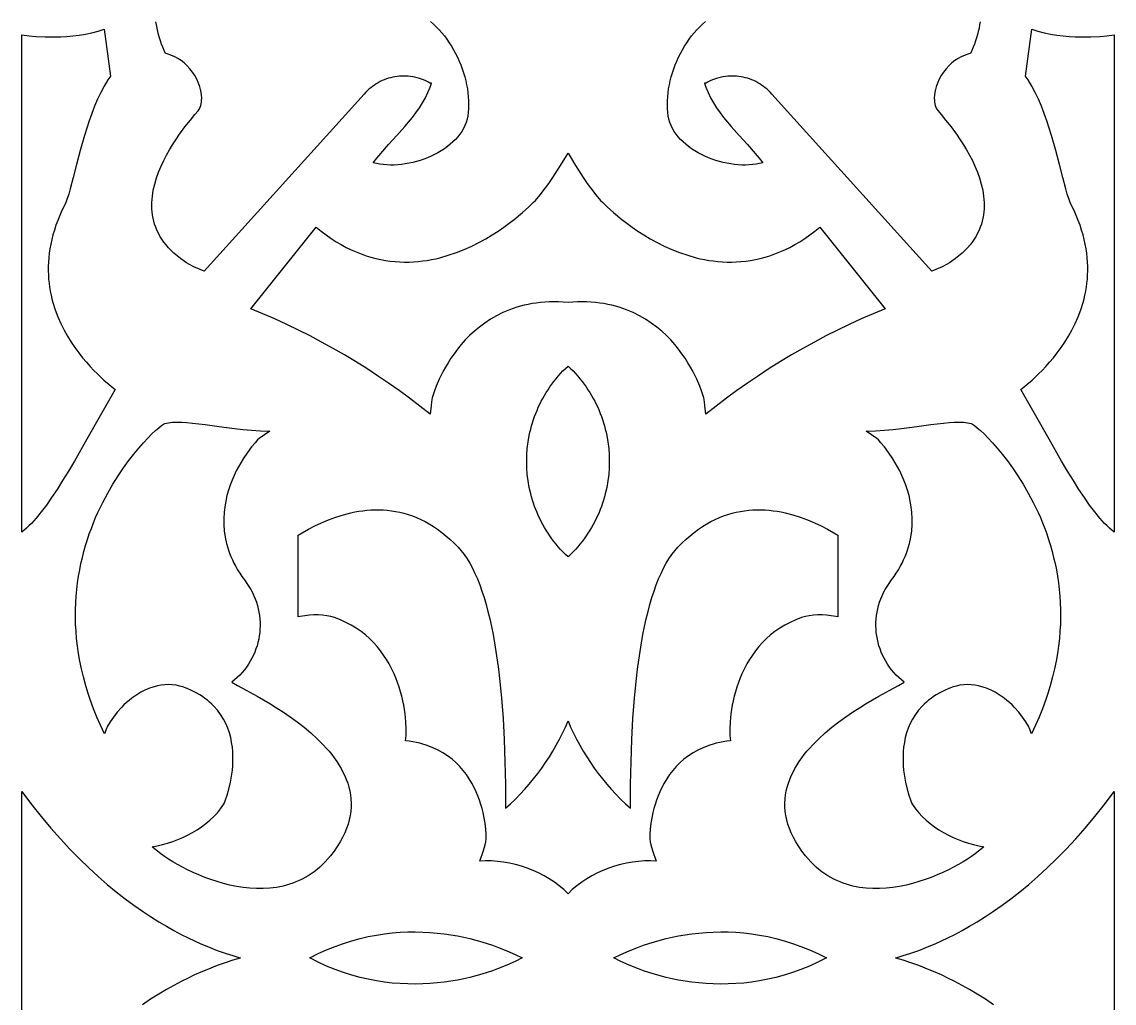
# Model space of a CAD drawing. Extents: x -350 to 350, y -780 to 780.
# Drawn here: x 190 to 270, y 43.8 to 115.7 of the extents above; entities that cross this region are included whole.
import ezdxf

# ---------------------------------------------------------------- set-up
doc = ezdxf.new("R2010")
doc.units = 0
doc.layers.add('LAYER_1', color=18, linetype='CONTINUOUS')

msp = doc.modelspace()

# ---------------------------------------------------------------- linework, layer by layer
at = {"layer": 'LAYER_1'}
for points in [[(219.929, 115.722), (220.147, 115.529), (220.358, 115.325), (220.562, 115.111), (220.758, 114.887), (220.947, 114.654), (221.128, 114.412), (221.301, 114.162), (221.465, 113.906), (221.62, 113.642), (221.766, 113.373), (221.903, 113.099), (222.03, 112.82), (222.148, 112.537), (222.255, 112.25), (222.352, 111.961), (222.439, 111.67), (222.514, 111.377), (222.578, 111.084), (222.631, 110.791), (222.672, 110.498), (222.701, 110.206), (222.717, 109.916), (222.721, 109.629), (222.713, 109.344), (222.691, 109.064), (222.655, 108.788), (222.608, 108.552), (222.54, 108.322), (222.453, 108.098), (222.347, 107.881), (222.224, 107.67), (222.083, 107.466), (221.927, 107.269), (221.757, 107.079), (221.572, 106.897), (221.375, 106.723), (221.166, 106.557), (220.946, 106.399), (220.716, 106.25), (220.477, 106.109), (220.231, 105.978), (219.977, 105.856), (219.717, 105.743), (219.452, 105.64), (219.182, 105.548), (218.91, 105.465), (218.635, 105.394), (218.36, 105.333), (218.083, 105.283), (217.808, 105.245), (217.534, 105.218), (217.263, 105.203), (216.995, 105.2), (216.732, 105.209), (216.474, 105.231), (216.223, 105.266), (215.979, 105.314), (215.743, 105.375), (216.01, 105.717), (216.288, 106.053), (216.867, 106.713), (217.459, 107.365), (218.045, 108.021), (218.329, 108.354), (218.604, 108.692), (218.866, 109.036), (219.115, 109.389), (219.346, 109.75), (219.558, 110.123), (219.748, 110.508), (219.913, 110.906), (219.981, 111.127), (219.996, 111.204), (219.888, 111.205), (219.738, 111.288), (219.585, 111.364), (219.429, 111.432), (219.273, 111.494), (219.114, 111.547), (218.954, 111.594), (218.793, 111.633), (218.631, 111.665), (218.468, 111.69), (218.305, 111.708), (218.142, 111.719), (217.978, 111.723), (217.815, 111.72), (217.652, 111.71), (217.49, 111.693), (217.329, 111.669), (217.169, 111.638), (217.011, 111.6), (216.854, 111.556), (216.699, 111.505), (216.546, 111.447), (216.395, 111.383), (216.247, 111.312), (216.102, 111.235), (215.96, 111.151), (215.821, 111.06), (215.685, 110.964), (215.553, 110.86), (215.425, 110.751), (215.301, 110.635), (215.182, 110.512), (215.067, 110.384), (203.35, 97.432), (202.597, 97.756), (202.232, 97.943), (202.056, 98.046), (201.885, 98.158), (201.621, 98.348), (201.374, 98.543), (201.145, 98.741), (200.934, 98.942), (200.739, 99.147), (200.56, 99.354), (200.397, 99.565), (200.25, 99.778), (200.118, 99.993), (200, 100.211), (199.896, 100.43), (199.806, 100.652), (199.729, 100.874), (199.665, 101.099), (199.614, 101.324), (199.574, 101.55), (199.546, 101.777), (199.528, 102.004), (199.522, 102.231), (199.525, 102.459), (199.538, 102.686), (199.56, 102.913), (199.631, 103.365), (199.733, 103.813), (199.864, 104.256), (200.019, 104.691), (200.195, 105.116), (200.389, 105.531), (200.597, 105.934), (200.816, 106.322), (201.041, 106.694), (201.27, 107.049), (201.499, 107.385), (201.942, 107.992), (202.343, 108.501), (202.673, 108.9), (202.904, 109.174), (203.007, 109.311), (203.059, 109.432), (203.101, 109.557), (203.134, 109.685), (203.157, 109.817), (203.171, 109.951), (203.176, 110.087), (203.162, 110.364), (203.117, 110.646), (203.042, 110.928), (202.94, 111.209), (202.814, 111.485), (202.665, 111.752), (202.497, 112.008), (202.311, 112.249), (202.11, 112.474), (201.896, 112.677), (201.671, 112.857), (201.438, 113.009), (201.199, 113.132), (200.922, 113.246), (200.652, 113.34), (200.52, 113.378), (200.419, 113.602), (200.324, 113.829), (200.236, 114.058), (200.155, 114.289), (200.081, 114.521), (200.014, 114.755), (199.954, 114.99), (199.901, 115.226), (199.854, 115.463), (199.815, 115.702)], [(260.189, 115.702), (260.15, 115.463), (260.104, 115.226), (260.05, 114.99), (259.99, 114.755), (259.923, 114.521), (259.849, 114.289), (259.768, 114.058), (259.68, 113.829), (259.586, 113.602), (259.484, 113.378), (259.353, 113.34), (259.083, 113.246), (258.806, 113.132), (258.566, 113.009), (258.333, 112.857), (258.109, 112.677), (257.894, 112.474), (257.693, 112.249), (257.507, 112.008), (257.339, 111.752), (257.191, 111.485), (257.064, 111.209), (256.963, 110.928), (256.888, 110.646), (256.842, 110.364), (256.828, 110.087), (256.833, 109.951), (256.848, 109.817), (256.871, 109.685), (256.903, 109.557), (256.946, 109.432), (256.998, 109.311), (257.101, 109.174), (257.332, 108.9), (257.661, 108.501), (258.062, 107.992), (258.505, 107.385), (258.734, 107.049), (258.963, 106.694), (259.189, 106.322), (259.407, 105.934), (259.615, 105.531), (259.809, 105.116), (259.985, 104.691), (260.14, 104.256), (260.271, 103.813), (260.373, 103.365), (260.444, 102.913), (260.466, 102.686), (260.479, 102.459), (260.483, 102.231), (260.476, 102.004), (260.459, 101.777), (260.43, 101.55), (260.391, 101.324), (260.339, 101.099), (260.275, 100.874), (260.198, 100.652), (260.108, 100.43), (260.005, 100.211), (259.887, 99.993), (259.754, 99.778), (259.607, 99.565), (259.444, 99.354), (259.266, 99.147), (259.071, 98.942), (258.859, 98.741), (258.63, 98.543), (258.384, 98.348), (258.119, 98.158), (257.948, 98.046), (257.772, 97.943), (257.408, 97.756), (256.654, 97.432), (244.937, 110.384), (244.822, 110.512), (244.703, 110.635), (244.579, 110.751), (244.451, 110.86), (244.319, 110.964), (244.184, 111.06), (244.045, 111.151), (243.902, 111.235), (243.757, 111.312), (243.609, 111.383), (243.458, 111.447), (243.305, 111.505), (243.15, 111.556), (242.993, 111.6), (242.835, 111.638), (242.675, 111.669), (242.514, 111.693), (242.352, 111.71), (242.189, 111.72), (242.026, 111.723), (241.863, 111.719), (241.699, 111.708), (241.536, 111.69), (241.373, 111.665), (241.211, 111.633), (241.05, 111.594), (240.89, 111.547), (240.732, 111.494), (240.575, 111.432), (240.42, 111.364), (240.267, 111.288), (240.116, 111.205), (240.009, 111.204), (240.024, 111.127), (240.091, 110.906), (240.256, 110.508), (240.446, 110.123), (240.658, 109.75), (240.89, 109.389), (241.138, 109.036), (241.401, 108.692), (241.675, 108.354), (241.959, 108.021), (242.545, 107.365), (243.137, 106.713), (243.716, 106.053), (243.994, 105.717), (244.261, 105.375), (244.026, 105.314), (243.782, 105.266), (243.53, 105.231), (243.273, 105.209), (243.009, 105.2), (242.742, 105.203), (242.47, 105.218), (242.197, 105.245), (241.921, 105.283), (241.645, 105.333), (241.369, 105.394), (241.094, 105.465), (240.822, 105.548), (240.553, 105.64), (240.288, 105.743), (240.028, 105.856), (239.774, 105.978), (239.527, 106.109), (239.288, 106.25), (239.058, 106.399), (238.838, 106.557), (238.629, 106.723), (238.432, 106.897), (238.248, 107.079), (238.077, 107.269), (237.921, 107.466), (237.781, 107.67), (237.657, 107.881), (237.551, 108.098), (237.464, 108.322), (237.396, 108.552), (237.349, 108.788), (237.314, 109.064), (237.292, 109.344), (237.283, 109.629), (237.287, 109.916), (237.304, 110.206), (237.333, 110.498), (237.373, 110.791), (237.426, 111.084), (237.49, 111.377), (237.566, 111.67), (237.652, 111.961), (237.749, 112.25), (237.856, 112.537), (237.974, 112.82), (238.101, 113.099), (238.238, 113.373), (238.385, 113.642), (238.54, 113.906), (238.704, 114.162), (238.876, 114.412), (239.057, 114.654), (239.246, 114.887), (239.442, 115.111), (239.646, 115.325), (239.857, 115.529), (240.075, 115.722)], [(190.002, 34.955), (190.002, 59.326), (190.707, 58.385), (191.413, 57.493), (192.118, 56.65), (192.822, 55.853), (193.522, 55.102), (194.217, 54.395), (194.905, 53.73), (195.587, 53.107), (196.259, 52.525), (196.92, 51.981), (197.57, 51.474), (198.207, 51.004), (198.83, 50.569), (199.436, 50.167), (200.025, 49.797), (200.595, 49.458), (201.145, 49.149), (201.673, 48.868), (202.178, 48.613), (202.659, 48.384), (203.115, 48.18), (203.543, 47.998), (204.312, 47.697), (204.956, 47.472), (205.463, 47.312), (205.823, 47.206), (206.024, 47.14), (205.823, 47.075), (205.463, 46.969), (204.956, 46.809), (204.312, 46.583), (203.543, 46.283), (203.115, 46.101), (202.659, 45.896), (202.178, 45.667), (201.673, 45.413), (201.145, 45.132), (200.595, 44.822), (200.025, 44.483), (199.436, 44.114), (198.83, 43.712)], [(261.175, 43.712), (260.569, 44.114), (259.98, 44.483), (259.41, 44.822), (258.86, 45.132), (258.331, 45.413), (257.826, 45.667), (257.345, 45.896), (256.89, 46.101), (256.462, 46.283), (255.692, 46.583), (255.049, 46.809), (254.541, 46.969), (254.182, 47.075), (253.981, 47.14), (254.182, 47.206), (254.541, 47.312), (255.049, 47.472), (255.692, 47.697), (256.462, 47.998), (256.89, 48.18), (257.345, 48.384), (257.826, 48.613), (258.331, 48.868), (258.86, 49.149), (259.41, 49.458), (259.98, 49.797), (260.569, 50.167), (261.175, 50.569), (261.797, 51.004), (262.434, 51.474), (263.084, 51.981), (263.746, 52.525), (264.418, 53.107), (265.099, 53.73), (265.788, 54.395), (266.483, 55.102), (267.183, 55.853), (267.886, 56.65), (268.591, 57.493), (269.297, 58.385), (270.001, 59.325), (270.001, 34.956)]]:
    msp.add_lwpolyline(points, dxfattribs=at)
for points in [[(196.494, 111.711), (196.447, 111.645), (196.307, 111.434), (196.039, 110.99), (195.788, 110.518), (195.554, 110.023), (195.335, 109.51), (195.13, 108.983), (194.938, 108.445), (194.759, 107.902), (194.591, 107.357), (194.285, 106.28), (194.014, 105.247), (193.77, 104.293), (193.544, 103.45), (193.436, 103.081), (193.33, 102.753), (193.225, 102.47), (193.12, 102.236), (192.941, 101.868), (192.778, 101.505), (192.631, 101.145), (192.499, 100.789), (192.382, 100.437), (192.28, 100.09), (192.192, 99.746), (192.117, 99.407), (192.056, 99.072), (192.008, 98.741), (191.972, 98.415), (191.948, 98.093), (191.936, 97.776), (191.935, 97.463), (191.944, 97.154), (191.964, 96.851), (191.994, 96.552), (192.034, 96.258), (192.082, 95.968), (192.139, 95.684), (192.205, 95.404), (192.278, 95.129), (192.446, 94.595), (192.64, 94.081), (192.857, 93.588), (193.094, 93.116), (193.346, 92.667), (193.612, 92.239), (193.886, 91.834), (194.167, 91.452), (194.45, 91.094), (194.733, 90.759), (195.012, 90.449), (195.283, 90.163), (195.543, 89.903), (196.018, 89.46), (196.409, 89.122), (196.689, 88.894), (196.832, 88.779), (195.761, 86.878), (194.769, 85.123), (193.848, 83.525), (193.412, 82.789), (192.99, 82.097), (192.581, 81.451), (192.185, 80.852), (191.799, 80.301), (191.424, 79.8), (191.058, 79.351), (190.699, 78.955), (190.523, 78.777), (190.348, 78.613), (190.174, 78.463), (190.002, 78.327), (190.002, 114.737), (190.534, 114.673), (191.051, 114.627), (191.7, 114.593), (192.457, 114.586), (192.868, 114.598), (193.297, 114.623), (193.74, 114.663), (194.194, 114.719), (194.656, 114.794), (195.123, 114.89), (195.592, 115.009), (196.04, 115.147)], [(264.412, 115.009), (264.881, 114.89), (265.348, 114.794), (265.811, 114.719), (266.265, 114.663), (266.708, 114.623), (267.136, 114.598), (267.547, 114.586), (268.305, 114.593), (268.954, 114.627), (269.47, 114.673), (270.002, 114.737), (270.002, 78.328), (269.83, 78.463), (269.656, 78.613), (269.481, 78.777), (269.305, 78.955), (268.947, 79.351), (268.58, 79.8), (268.205, 80.301), (267.82, 80.852), (267.423, 81.451), (267.015, 82.097), (266.593, 82.789), (266.156, 83.525), (265.235, 85.123), (264.243, 86.878), (263.172, 88.779), (263.315, 88.894), (263.596, 89.122), (263.987, 89.46), (264.461, 89.903), (264.722, 90.163), (264.993, 90.449), (265.271, 90.759), (265.554, 91.094), (265.837, 91.452), (266.118, 91.834), (266.393, 92.239), (266.658, 92.667), (266.911, 93.116), (267.147, 93.588), (267.364, 94.081), (267.559, 94.595), (267.727, 95.129), (267.8, 95.404), (267.865, 95.684), (267.922, 95.968), (267.971, 96.258), (268.01, 96.552), (268.04, 96.851), (268.06, 97.154), (268.07, 97.463), (268.069, 97.776), (268.056, 98.093), (268.032, 98.415), (267.997, 98.741), (267.948, 99.072), (267.887, 99.407), (267.813, 99.746), (267.725, 100.09), (267.622, 100.437), (267.506, 100.789), (267.374, 101.145), (267.227, 101.505), (267.064, 101.868), (266.885, 102.236), (266.78, 102.47), (266.674, 102.753), (266.568, 103.081), (266.46, 103.45), (266.235, 104.293), (265.99, 105.247), (265.719, 106.28), (265.414, 107.357), (265.246, 107.902), (265.066, 108.445), (264.875, 108.983), (264.67, 109.51), (264.45, 110.023), (264.216, 110.518), (263.965, 110.99), (263.698, 111.434), (263.557, 111.645), (263.51, 111.711), (263.965, 115.147)], [(230.548, 105.177), (231.115, 104.286), (231.413, 103.851), (231.724, 103.426), (232.049, 103.012), (232.391, 102.613), (232.545, 102.453), (232.862, 102.144), (233.333, 101.72), (233.946, 101.213), (234.303, 100.939), (234.691, 100.657), (235.11, 100.37), (235.557, 100.084), (236.031, 99.801), (236.532, 99.526), (237.057, 99.264), (237.606, 99.018), (238.176, 98.793), (238.768, 98.592), (239.378, 98.419), (239.69, 98.345), (240.007, 98.28), (240.327, 98.224), (240.652, 98.177), (240.98, 98.141), (241.312, 98.115), (241.647, 98.101), (241.986, 98.099), (242.327, 98.109), (242.672, 98.131), (243.02, 98.168), (243.37, 98.217), (243.722, 98.282), (244.077, 98.361), (244.434, 98.455), (244.792, 98.566), (245.153, 98.692), (245.515, 98.836), (245.879, 98.997), (246.243, 99.176), (246.609, 99.374), (246.976, 99.59), (247.343, 99.826), (247.711, 100.082), (248.08, 100.359), (248.448, 100.656), (253.22, 94.681), (252.342, 94.315), (251.469, 93.932), (250.602, 93.533), (249.742, 93.117), (248.889, 92.686), (248.044, 92.239), (247.207, 91.777), (246.378, 91.299), (245.558, 90.806), (244.747, 90.299), (243.945, 89.777), (243.154, 89.241), (242.373, 88.691), (241.603, 88.127), (240.844, 87.549), (240.097, 86.958), (240.035, 87.564), (239.999, 87.866), (239.951, 88.166), (239.815, 88.608), (239.66, 89.016), (239.441, 89.52), (239.152, 90.098), (238.98, 90.408), (238.789, 90.729), (238.578, 91.057), (238.346, 91.39), (238.094, 91.725), (237.82, 92.06), (237.524, 92.392), (237.205, 92.717), (236.862, 93.035), (236.496, 93.341), (236.105, 93.632), (235.688, 93.907), (235.246, 94.163), (234.777, 94.396), (234.533, 94.504), (234.282, 94.605), (234.024, 94.699), (233.758, 94.786), (233.486, 94.865), (233.207, 94.937), (232.92, 95), (232.626, 95.054), (232.325, 95.1), (232.016, 95.136), (231.7, 95.163), (231.376, 95.18), (231.044, 95.186), (230.705, 95.182), (230.358, 95.167), (230.002, 95.14), (229.647, 95.167), (229.299, 95.182), (228.96, 95.186), (228.629, 95.18), (228.305, 95.163), (227.988, 95.136), (227.68, 95.1), (227.378, 95.054), (227.084, 95), (226.798, 94.937), (226.518, 94.865), (226.246, 94.786), (225.981, 94.699), (225.723, 94.605), (225.471, 94.504), (225.227, 94.396), (224.758, 94.163), (224.316, 93.907), (223.9, 93.632), (223.509, 93.341), (223.142, 93.035), (222.8, 92.717), (222.481, 92.392), (222.185, 92.06), (221.911, 91.725), (221.658, 91.39), (221.427, 91.057), (221.216, 90.729), (221.025, 90.408), (220.853, 90.098), (220.564, 89.52), (220.344, 89.016), (220.189, 88.608), (220.054, 88.166), (220.005, 87.866), (219.97, 87.564), (219.907, 86.958), (219.16, 87.549), (218.401, 88.127), (217.631, 88.691), (216.85, 89.241), (216.059, 89.777), (215.258, 90.299), (214.447, 90.806), (213.627, 91.299), (212.798, 91.777), (211.96, 92.239), (211.115, 92.686), (210.262, 93.117), (209.403, 93.533), (208.536, 93.932), (207.663, 94.315), (206.784, 94.681), (211.556, 100.656), (211.925, 100.359), (212.293, 100.082), (212.661, 99.826), (213.029, 99.59), (213.395, 99.374), (213.761, 99.176), (214.126, 98.997), (214.489, 98.836), (214.851, 98.692), (215.212, 98.566), (215.571, 98.455), (215.928, 98.361), (216.282, 98.282), (216.635, 98.217), (216.985, 98.168), (217.332, 98.131), (217.677, 98.109), (218.019, 98.099), (218.357, 98.101), (218.693, 98.115), (219.025, 98.141), (219.353, 98.177), (219.677, 98.224), (219.998, 98.28), (220.314, 98.345), (220.626, 98.419), (221.237, 98.592), (221.828, 98.793), (222.399, 99.018), (222.947, 99.264), (223.473, 99.526), (223.973, 99.801), (224.448, 100.084), (224.895, 100.37), (225.313, 100.657), (225.701, 100.939), (226.058, 101.213), (226.671, 101.72), (227.142, 102.144), (227.46, 102.453), (227.613, 102.613), (227.955, 103.012), (228.281, 103.426), (228.591, 103.851), (228.889, 104.286), (229.457, 105.177), (230.002, 106.08)], [(230.189, 90.307), (230.369, 90.124), (230.544, 89.938), (230.712, 89.748), (230.875, 89.554), (231.031, 89.358), (231.182, 89.158), (231.327, 88.955), (231.466, 88.75), (231.599, 88.541), (231.726, 88.33), (231.847, 88.117), (231.962, 87.901), (232.072, 87.682), (232.175, 87.462), (232.273, 87.239), (232.364, 87.015), (232.45, 86.789), (232.53, 86.561), (232.604, 86.331), (232.672, 86.1), (232.734, 85.868), (232.79, 85.635), (232.84, 85.4), (232.923, 84.928), (232.982, 84.454), (233.018, 83.977), (233.029, 83.499), (233.018, 83.022), (232.982, 82.545), (232.923, 82.07), (232.84, 81.598), (232.734, 81.13), (232.672, 80.898), (232.604, 80.667), (232.53, 80.438), (232.45, 80.21), (232.364, 79.983), (232.273, 79.759), (232.175, 79.537), (232.072, 79.316), (231.962, 79.098), (231.847, 78.882), (231.726, 78.668), (231.599, 78.457), (231.466, 78.249), (231.327, 78.043), (231.182, 77.84), (231.031, 77.641), (230.875, 77.444), (230.712, 77.251), (230.544, 77.061), (230.369, 76.874), (230.189, 76.691), (230.002, 76.512), (229.815, 76.691), (229.635, 76.874), (229.461, 77.061), (229.292, 77.251), (229.13, 77.444), (228.973, 77.641), (228.822, 77.84), (228.678, 78.043), (228.539, 78.249), (228.406, 78.457), (228.278, 78.668), (228.157, 78.882), (228.042, 79.098), (227.933, 79.316), (227.829, 79.537), (227.732, 79.759), (227.64, 79.983), (227.554, 80.21), (227.475, 80.438), (227.401, 80.667), (227.333, 80.898), (227.271, 81.13), (227.164, 81.598), (227.081, 82.07), (227.022, 82.545), (226.987, 83.022), (226.975, 83.499), (226.987, 83.977), (227.022, 84.454), (227.081, 84.928), (227.164, 85.4), (227.214, 85.635), (227.271, 85.868), (227.333, 86.1), (227.401, 86.331), (227.475, 86.561), (227.554, 86.789), (227.64, 87.015), (227.732, 87.239), (227.829, 87.462), (227.933, 87.682), (228.042, 87.901), (228.157, 88.117), (228.278, 88.33), (228.406, 88.541), (228.539, 88.75), (228.678, 88.955), (228.822, 89.158), (228.973, 89.358), (229.13, 89.554), (229.292, 89.748), (229.461, 89.938), (229.635, 90.124), (229.815, 90.307), (230.002, 90.486)], [(201.712, 86.379), (202.097, 86.353), (202.511, 86.311), (203.423, 86.193), (204.448, 86.051), (205.582, 85.908), (206.19, 85.844), (206.824, 85.788), (207.485, 85.746), (208.172, 85.718), (207.768, 85.451), (207.375, 85.172), (207.273, 85.075), (207.085, 84.87), (206.832, 84.564), (206.531, 84.165), (206.204, 83.679), (206.036, 83.405), (205.87, 83.113), (205.706, 82.802), (205.548, 82.474), (205.399, 82.129), (205.259, 81.768), (205.133, 81.393), (205.023, 81.003), (204.93, 80.601), (204.858, 80.186), (204.809, 79.76), (204.785, 79.324), (204.789, 78.878), (204.824, 78.423), (204.891, 77.96), (204.993, 77.49), (205.059, 77.253), (205.134, 77.014), (205.219, 76.774), (205.314, 76.532), (205.42, 76.29), (205.537, 76.046), (205.666, 75.802), (205.806, 75.557), (205.957, 75.311), (206.122, 75.064), (206.298, 74.818), (206.488, 74.57), (206.635, 74.351), (206.769, 74.126), (206.892, 73.897), (207.002, 73.665), (207.1, 73.429), (207.185, 73.19), (207.259, 72.948), (207.321, 72.704), (207.37, 72.459), (207.408, 72.212), (207.434, 71.965), (207.449, 71.717), (207.451, 71.469), (207.442, 71.221), (207.422, 70.975), (207.39, 70.729), (207.347, 70.486), (207.292, 70.245), (207.226, 70.006), (207.149, 69.77), (207.061, 69.538), (206.961, 69.31), (206.851, 69.086), (206.73, 68.867), (206.597, 68.654), (206.454, 68.445), (206.301, 68.243), (206.136, 68.048), (205.961, 67.859), (205.776, 67.678), (205.58, 67.505), (205.374, 67.34), (205.802, 67.093), (206.441, 66.747), (207.245, 66.303), (208.165, 65.765), (208.655, 65.461), (209.156, 65.136), (209.663, 64.789), (210.17, 64.421), (210.671, 64.031), (211.161, 63.621), (211.633, 63.191), (212.081, 62.742), (212.295, 62.51), (212.5, 62.273), (212.697, 62.031), (212.884, 61.785), (213.061, 61.535), (213.226, 61.279), (213.381, 61.019), (213.522, 60.755), (213.651, 60.486), (213.765, 60.214), (213.865, 59.936), (213.949, 59.655), (214.018, 59.369), (214.069, 59.079), (214.103, 58.785), (214.118, 58.488), (214.115, 58.186), (214.091, 57.88), (214.047, 57.57), (213.982, 57.257), (213.895, 56.94), (213.785, 56.619), (213.652, 56.294), (213.494, 55.966), (213.312, 55.634), (213.103, 55.299), (212.869, 54.961), (212.607, 54.619), (212.419, 54.394), (212.226, 54.181), (212.029, 53.982), (211.827, 53.794), (211.621, 53.619), (211.411, 53.455), (211.197, 53.303), (210.98, 53.162), (210.76, 53.031), (210.536, 52.912), (210.309, 52.803), (210.08, 52.704), (209.848, 52.616), (209.614, 52.536), (209.378, 52.467), (209.139, 52.406), (208.899, 52.355), (208.658, 52.312), (208.172, 52.251), (207.682, 52.222), (207.191, 52.222), (206.699, 52.25), (206.209, 52.303), (205.722, 52.38), (205.24, 52.478), (204.765, 52.595), (204.298, 52.73), (203.84, 52.88), (203.394, 53.043), (202.962, 53.217), (202.544, 53.401), (202.142, 53.592), (201.759, 53.787), (201.396, 53.986), (201.054, 54.185), (200.735, 54.384), (200.441, 54.579), (200.173, 54.769), (199.933, 54.952), (199.724, 55.126), (199.545, 55.288), (199.922, 55.357), (200.299, 55.443), (200.676, 55.546), (201.051, 55.667), (201.422, 55.804), (201.788, 55.959), (202.146, 56.13), (202.496, 56.317), (202.836, 56.52), (203.163, 56.74), (203.477, 56.975), (203.775, 57.225), (204.057, 57.491), (204.32, 57.772), (204.562, 58.068), (204.783, 58.378), (204.837, 58.49), (204.929, 58.723), (205.043, 59.064), (205.167, 59.498), (205.285, 60.011), (205.384, 60.59), (205.422, 60.899), (205.449, 61.219), (205.464, 61.549), (205.466, 61.886), (205.451, 62.228), (205.42, 62.575), (205.369, 62.924), (205.297, 63.273), (205.203, 63.621), (205.084, 63.966), (204.938, 64.306), (204.765, 64.639), (204.561, 64.964), (204.326, 65.279), (204.058, 65.582), (203.91, 65.729), (203.754, 65.871), (203.588, 66.01), (203.413, 66.145), (203.228, 66.276), (203.034, 66.402), (202.829, 66.524), (202.613, 66.64), (202.388, 66.751), (202.151, 66.857), (201.863, 66.966), (201.578, 67.05), (201.296, 67.108), (201.017, 67.142), (200.742, 67.155), (200.471, 67.146), (200.204, 67.117), (199.942, 67.069), (199.685, 67.004), (199.434, 66.922), (199.189, 66.826), (198.95, 66.716), (198.717, 66.594), (198.492, 66.46), (198.274, 66.316), (198.064, 66.164), (197.861, 66.004), (197.668, 65.838), (197.483, 65.667), (197.307, 65.493), (196.986, 65.137), (196.705, 64.782), (196.469, 64.437), (196.281, 64.112), (196.143, 63.817), (196.093, 63.684), (196.058, 63.562), (195.769, 64.176), (195.503, 64.784), (195.26, 65.387), (195.04, 65.983), (194.842, 66.573), (194.665, 67.157), (194.508, 67.735), (194.372, 68.306), (194.255, 68.871), (194.157, 69.429), (194.077, 69.98), (194.015, 70.524), (193.97, 71.061), (193.941, 71.591), (193.929, 72.114), (193.932, 72.629), (193.949, 73.136), (193.981, 73.636), (194.026, 74.129), (194.084, 74.613), (194.154, 75.089), (194.237, 75.557), (194.33, 76.017), (194.434, 76.468), (194.548, 76.911), (194.671, 77.345), (194.803, 77.771), (194.944, 78.187), (195.092, 78.595), (195.247, 78.994), (195.408, 79.383), (195.575, 79.763), (195.925, 80.494), (196.291, 81.187), (196.668, 81.84), (197.052, 82.452), (197.438, 83.022), (197.822, 83.55), (198.198, 84.034), (198.561, 84.473), (198.908, 84.867), (199.233, 85.215), (199.532, 85.515), (199.8, 85.766), (200.031, 85.968), (200.222, 86.12), (200.368, 86.221), (200.463, 86.269), (200.593, 86.306), (200.731, 86.335), (201.029, 86.373), (201.356, 86.387)], [(258.976, 86.373), (259.273, 86.335), (259.411, 86.306), (259.541, 86.269), (259.637, 86.221), (259.782, 86.12), (259.973, 85.968), (260.205, 85.766), (260.472, 85.515), (260.771, 85.215), (261.096, 84.867), (261.443, 84.473), (261.807, 84.034), (262.183, 83.55), (262.566, 83.022), (262.952, 82.452), (263.336, 81.84), (263.714, 81.187), (264.08, 80.494), (264.429, 79.763), (264.596, 79.383), (264.758, 78.994), (264.913, 78.595), (265.061, 78.187), (265.201, 77.771), (265.333, 77.345), (265.457, 76.911), (265.571, 76.468), (265.674, 76.017), (265.768, 75.557), (265.85, 75.089), (265.921, 74.613), (265.979, 74.129), (266.024, 73.636), (266.055, 73.136), (266.073, 72.629), (266.076, 72.114), (266.063, 71.591), (266.034, 71.061), (265.989, 70.524), (265.927, 69.98), (265.848, 69.429), (265.75, 68.871), (265.633, 68.306), (265.496, 67.735), (265.34, 67.157), (265.163, 66.573), (264.964, 65.983), (264.744, 65.387), (264.501, 64.784), (264.236, 64.176), (263.946, 63.562), (263.911, 63.684), (263.862, 63.817), (263.724, 64.112), (263.535, 64.437), (263.299, 64.782), (263.019, 65.137), (262.697, 65.493), (262.521, 65.667), (262.337, 65.838), (262.143, 66.004), (261.941, 66.164), (261.731, 66.316), (261.513, 66.46), (261.287, 66.594), (261.055, 66.716), (260.816, 66.826), (260.57, 66.922), (260.319, 67.004), (260.062, 67.069), (259.8, 67.117), (259.534, 67.146), (259.262, 67.155), (258.987, 67.142), (258.708, 67.108), (258.426, 67.05), (258.141, 66.966), (257.854, 66.857), (257.617, 66.751), (257.391, 66.64), (257.176, 66.524), (256.971, 66.402), (256.776, 66.276), (256.591, 66.145), (256.416, 66.01), (256.25, 65.871), (256.094, 65.729), (255.947, 65.582), (255.678, 65.279), (255.443, 64.964), (255.24, 64.639), (255.066, 64.306), (254.921, 63.966), (254.802, 63.621), (254.707, 63.273), (254.636, 62.924), (254.585, 62.575), (254.553, 62.228), (254.539, 61.886), (254.54, 61.549), (254.556, 61.219), (254.583, 60.899), (254.62, 60.59), (254.719, 60.011), (254.837, 59.498), (254.961, 59.064), (255.076, 58.723), (255.167, 58.49), (255.221, 58.378), (255.442, 58.068), (255.685, 57.772), (255.948, 57.491), (256.229, 57.225), (256.527, 56.975), (256.841, 56.74), (257.169, 56.52), (257.508, 56.317), (257.858, 56.13), (258.217, 55.959), (258.582, 55.804), (258.953, 55.667), (259.328, 55.546), (259.705, 55.443), (260.083, 55.357), (260.459, 55.288), (260.281, 55.126), (260.071, 54.952), (259.831, 54.769), (259.564, 54.579), (259.27, 54.384), (258.951, 54.185), (258.609, 53.986), (258.245, 53.787), (257.862, 53.592), (257.461, 53.401), (257.043, 53.217), (256.61, 53.043), (256.164, 52.88), (255.707, 52.73), (255.24, 52.595), (254.764, 52.478), (254.282, 52.38), (253.795, 52.303), (253.305, 52.25), (252.814, 52.222), (252.322, 52.222), (251.833, 52.251), (251.346, 52.312), (251.105, 52.355), (250.865, 52.406), (250.627, 52.467), (250.391, 52.536), (250.156, 52.616), (249.924, 52.704), (249.695, 52.803), (249.468, 52.912), (249.245, 53.031), (249.024, 53.162), (248.807, 53.303), (248.593, 53.455), (248.383, 53.619), (248.177, 53.794), (247.976, 53.982), (247.778, 54.181), (247.585, 54.394), (247.397, 54.619), (247.136, 54.961), (246.901, 55.299), (246.693, 55.634), (246.51, 55.966), (246.353, 56.294), (246.219, 56.619), (246.109, 56.94), (246.022, 57.257), (245.957, 57.57), (245.913, 57.88), (245.89, 58.186), (245.886, 58.488), (245.901, 58.785), (245.935, 59.079), (245.987, 59.369), (246.055, 59.655), (246.139, 59.936), (246.239, 60.214), (246.354, 60.486), (246.482, 60.755), (246.624, 61.019), (246.778, 61.279), (246.944, 61.535), (247.121, 61.785), (247.308, 62.031), (247.504, 62.273), (247.71, 62.51), (247.923, 62.742), (248.372, 63.191), (248.844, 63.621), (249.333, 64.031), (249.834, 64.421), (250.341, 64.789), (250.848, 65.136), (251.35, 65.461), (251.839, 65.765), (252.76, 66.303), (253.563, 66.747), (254.202, 67.093), (254.631, 67.34), (254.424, 67.505), (254.228, 67.678), (254.043, 67.859), (253.868, 68.048), (253.704, 68.243), (253.55, 68.445), (253.407, 68.654), (253.275, 68.867), (253.154, 69.086), (253.043, 69.31), (252.944, 69.538), (252.856, 69.77), (252.778, 70.006), (252.712, 70.245), (252.658, 70.486), (252.614, 70.729), (252.582, 70.975), (252.562, 71.221), (252.553, 71.469), (252.556, 71.717), (252.57, 71.965), (252.596, 72.212), (252.634, 72.459), (252.684, 72.704), (252.745, 72.948), (252.819, 73.19), (252.905, 73.429), (253.003, 73.665), (253.113, 73.897), (253.235, 74.126), (253.37, 74.351), (253.517, 74.57), (253.706, 74.818), (253.883, 75.064), (254.047, 75.311), (254.199, 75.557), (254.339, 75.802), (254.467, 76.046), (254.584, 76.29), (254.69, 76.532), (254.786, 76.774), (254.871, 77.014), (254.946, 77.253), (255.011, 77.49), (255.114, 77.96), (255.181, 78.423), (255.215, 78.878), (255.219, 79.324), (255.196, 79.76), (255.146, 80.186), (255.074, 80.601), (254.982, 81.003), (254.871, 81.393), (254.745, 81.768), (254.606, 82.129), (254.456, 82.474), (254.298, 82.802), (254.135, 83.113), (253.968, 83.405), (253.8, 83.679), (253.473, 84.165), (253.173, 84.564), (252.919, 84.87), (252.731, 85.075), (252.63, 85.172), (252.236, 85.451), (251.833, 85.718), (252.52, 85.746), (253.181, 85.788), (253.815, 85.844), (254.423, 85.908), (255.557, 86.051), (256.581, 86.193), (257.494, 86.311), (257.907, 86.353), (258.292, 86.379), (258.649, 86.387)], [(244.144, 79.957), (244.442, 79.945), (244.738, 79.923), (245.032, 79.891), (245.323, 79.849), (245.611, 79.798), (245.896, 79.739), (246.457, 79.596), (247.003, 79.425), (247.534, 79.23), (248.046, 79.014), (248.54, 78.781), (249.013, 78.535), (249.463, 78.28), (249.769, 78.094), (249.769, 72.122), (249.621, 72.151), (249.278, 72.203), (248.941, 72.238), (248.609, 72.256), (248.286, 72.255), (247.973, 72.236), (247.672, 72.198), (247.384, 72.14), (247.111, 72.061), (246.676, 71.899), (246.264, 71.716), (245.874, 71.512), (245.507, 71.29), (245.161, 71.05), (244.836, 70.795), (244.532, 70.524), (244.247, 70.241), (243.981, 69.945), (243.734, 69.639), (243.505, 69.324), (243.294, 69.001), (243.1, 68.671), (242.922, 68.337), (242.76, 67.999), (242.613, 67.659), (242.482, 67.318), (242.364, 66.978), (242.26, 66.639), (242.169, 66.304), (242.091, 65.974), (242.024, 65.649), (241.969, 65.332), (241.925, 65.024), (241.867, 64.44), (241.847, 63.908), (241.858, 63.439), (241.897, 63.044), (241.627, 63.009), (241.365, 62.967), (241.111, 62.917), (240.865, 62.86), (240.627, 62.796), (240.397, 62.724), (239.96, 62.562), (239.552, 62.375), (239.173, 62.166), (238.822, 61.937), (238.497, 61.69), (238.197, 61.427), (237.922, 61.15), (237.671, 60.862), (237.442, 60.563), (237.234, 60.258), (237.047, 59.947), (236.879, 59.633), (236.73, 59.317), (236.597, 59.003), (236.481, 58.692), (236.381, 58.386), (236.294, 58.087), (236.221, 57.798), (236.16, 57.52), (236.07, 57.007), (236.016, 56.567), (235.99, 56.215), (235.984, 55.968), (235.99, 55.843), (236.026, 55.635), (236.072, 55.428), (236.187, 55.02), (236.469, 54.218), (236.037, 54.243), (235.601, 54.241), (235.162, 54.214), (234.721, 54.162), (234.282, 54.086), (233.844, 53.986), (233.411, 53.864), (232.984, 53.72), (232.565, 53.554), (232.156, 53.367), (231.758, 53.16), (231.373, 52.934), (231.004, 52.689), (230.651, 52.425), (230.317, 52.144), (230.002, 51.846), (229.688, 52.144), (229.354, 52.425), (229.001, 52.689), (228.631, 52.934), (228.246, 53.16), (227.848, 53.367), (227.439, 53.554), (227.02, 53.72), (226.593, 53.864), (226.16, 53.986), (225.723, 54.086), (225.283, 54.162), (224.843, 54.214), (224.404, 54.241), (223.967, 54.243), (223.536, 54.218), (223.817, 55.02), (223.932, 55.428), (223.978, 55.635), (224.015, 55.843), (224.02, 55.968), (224.014, 56.215), (223.989, 56.567), (223.935, 57.007), (223.845, 57.52), (223.784, 57.798), (223.71, 58.087), (223.624, 58.386), (223.523, 58.692), (223.407, 59.003), (223.275, 59.317), (223.125, 59.633), (222.957, 59.947), (222.77, 60.258), (222.563, 60.563), (222.334, 60.862), (222.082, 61.15), (221.807, 61.427), (221.508, 61.69), (221.183, 61.937), (220.831, 62.166), (220.452, 62.375), (220.045, 62.562), (219.607, 62.724), (219.377, 62.796), (219.139, 62.86), (218.894, 62.917), (218.64, 62.967), (218.378, 63.009), (218.107, 63.044), (218.147, 63.439), (218.158, 63.908), (218.137, 64.44), (218.079, 65.024), (218.035, 65.332), (217.98, 65.649), (217.914, 65.974), (217.835, 66.304), (217.745, 66.639), (217.641, 66.978), (217.523, 67.318), (217.391, 67.659), (217.244, 67.999), (217.082, 68.337), (216.905, 68.671), (216.71, 69.001), (216.499, 69.324), (216.27, 69.639), (216.023, 69.945), (215.758, 70.241), (215.473, 70.524), (215.168, 70.795), (214.843, 71.05), (214.497, 71.29), (214.13, 71.512), (213.741, 71.716), (213.329, 71.899), (212.894, 72.061), (212.621, 72.14), (212.333, 72.198), (212.031, 72.236), (211.718, 72.255), (211.395, 72.256), (211.064, 72.238), (210.726, 72.203), (210.384, 72.151), (210.236, 72.122), (210.236, 78.094), (210.542, 78.28), (210.992, 78.535), (211.464, 78.781), (211.958, 79.014), (212.471, 79.23), (213.001, 79.425), (213.548, 79.596), (214.108, 79.739), (214.394, 79.798), (214.682, 79.849), (214.973, 79.891), (215.266, 79.923), (215.562, 79.945), (215.86, 79.957), (216.16, 79.957), (216.462, 79.946), (216.765, 79.923), (217.07, 79.887), (217.375, 79.839), (217.682, 79.777), (217.989, 79.701), (218.297, 79.61), (218.605, 79.505), (218.913, 79.384), (219.222, 79.247), (219.529, 79.094), (219.837, 78.923), (220.143, 78.736), (220.449, 78.53), (220.753, 78.306), (221.056, 78.063), (221.358, 77.801), (221.658, 77.519), (221.955, 77.217), (222.181, 76.961), (222.399, 76.68), (222.608, 76.372), (222.81, 76.039), (223.003, 75.681), (223.189, 75.299), (223.367, 74.892), (223.537, 74.461), (223.699, 74.007), (223.854, 73.531), (224.001, 73.031), (224.14, 72.51), (224.272, 71.967), (224.397, 71.403), (224.514, 70.817), (224.624, 70.212), (224.726, 69.587), (224.821, 68.942), (224.909, 68.278), (224.99, 67.595), (225.064, 66.894), (225.131, 66.175), (225.244, 64.686), (225.329, 63.131), (225.387, 61.512), (225.418, 59.834), (225.424, 58.101), (225.789, 58.431), (226.146, 58.773), (226.493, 59.126), (226.831, 59.489), (227.159, 59.863), (227.476, 60.247), (227.783, 60.64), (228.078, 61.041), (228.362, 61.451), (228.635, 61.868), (228.895, 62.293), (229.143, 62.724), (229.378, 63.162), (229.599, 63.605), (229.807, 64.053), (230.002, 64.506), (230.197, 64.053), (230.405, 63.605), (230.627, 63.162), (230.862, 62.724), (231.109, 62.293), (231.37, 61.868), (231.642, 61.451), (231.926, 61.041), (232.222, 60.64), (232.528, 60.247), (232.846, 59.863), (233.174, 59.489), (233.511, 59.126), (233.859, 58.773), (234.215, 58.431), (234.581, 58.101), (234.586, 59.834), (234.618, 61.512), (234.676, 63.131), (234.761, 64.686), (234.874, 66.175), (234.94, 66.894), (235.014, 67.595), (235.095, 68.278), (235.183, 68.942), (235.278, 69.587), (235.381, 70.212), (235.491, 70.817), (235.608, 71.403), (235.732, 71.967), (235.864, 72.51), (236.004, 73.031), (236.151, 73.531), (236.305, 74.007), (236.468, 74.461), (236.638, 74.892), (236.816, 75.299), (237.001, 75.681), (237.195, 76.039), (237.396, 76.372), (237.606, 76.68), (237.823, 76.961), (238.049, 77.217), (238.347, 77.519), (238.647, 77.801), (238.948, 78.063), (239.251, 78.306), (239.556, 78.53), (239.861, 78.736), (240.168, 78.923), (240.475, 79.094), (240.783, 79.247), (241.091, 79.384), (241.399, 79.505), (241.707, 79.61), (242.015, 79.701), (242.322, 79.777), (242.629, 79.839), (242.935, 79.887), (243.239, 79.923), (243.543, 79.946), (243.844, 79.957)], [(219.361, 49.04), (219.893, 49.011), (220.413, 48.967), (220.921, 48.909), (221.417, 48.838), (221.899, 48.755), (222.367, 48.662), (222.82, 48.559), (223.258, 48.447), (223.68, 48.329), (224.085, 48.205), (224.473, 48.076), (224.843, 47.943), (225.525, 47.673), (226.128, 47.403), (226.646, 47.14), (226.128, 46.877), (225.525, 46.608), (224.843, 46.337), (224.473, 46.205), (224.085, 46.076), (223.68, 45.952), (223.258, 45.833), (222.82, 45.722), (222.367, 45.619), (221.899, 45.525), (221.417, 45.442), (220.921, 45.371), (220.413, 45.313), (219.893, 45.269), (219.361, 45.241), (218.818, 45.229), (218.265, 45.236), (217.703, 45.261), (217.132, 45.306), (216.553, 45.373), (215.966, 45.463), (215.373, 45.576), (214.773, 45.714), (214.168, 45.879), (213.558, 46.071), (212.943, 46.292), (212.325, 46.542), (211.705, 46.824), (211.082, 47.14), (211.705, 47.457), (212.325, 47.739), (212.943, 47.989), (213.558, 48.21), (214.168, 48.402), (214.773, 48.566), (215.373, 48.705), (215.966, 48.818), (216.553, 48.908), (217.132, 48.974), (217.703, 49.02), (218.265, 49.045), (218.818, 49.051)], [(241.739, 49.045), (242.301, 49.02), (242.872, 48.974), (243.451, 48.908), (244.038, 48.818), (244.632, 48.705), (245.231, 48.566), (245.837, 48.402), (246.447, 48.21), (247.061, 47.989), (247.679, 47.739), (248.3, 47.457), (248.923, 47.14), (248.3, 46.824), (247.679, 46.542), (247.061, 46.292), (246.447, 46.071), (245.837, 45.879), (245.231, 45.714), (244.632, 45.576), (244.038, 45.463), (243.451, 45.373), (242.872, 45.306), (242.301, 45.261), (241.739, 45.236), (241.186, 45.229), (240.644, 45.241), (240.112, 45.269), (239.592, 45.313), (239.083, 45.371), (238.588, 45.442), (238.106, 45.525), (237.638, 45.619), (237.184, 45.722), (236.746, 45.833), (236.325, 45.952), (235.919, 46.076), (235.532, 46.205), (235.162, 46.337), (234.479, 46.608), (233.876, 46.877), (233.358, 47.14), (233.876, 47.403), (234.479, 47.673), (235.162, 47.943), (235.532, 48.076), (235.919, 48.205), (236.325, 48.329), (236.746, 48.447), (237.184, 48.559), (237.638, 48.662), (238.106, 48.755), (238.588, 48.838), (239.083, 48.909), (239.592, 48.967), (240.112, 49.011), (240.644, 49.04), (241.186, 49.051)]]:
    msp.add_lwpolyline(points, close=True, dxfattribs=at)

doc.saveas('drawing.dxf')
